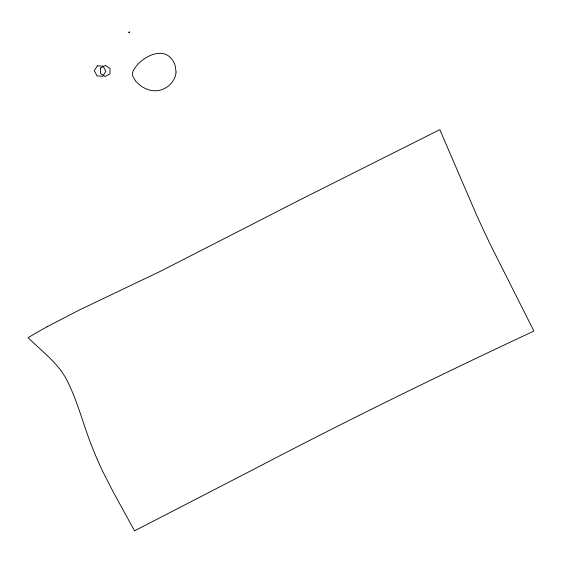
<?xml version="1.0" encoding="UTF-8"?>
<svg xmlns="http://www.w3.org/2000/svg" width="562" height="562" viewBox="0 0 562 562"><rect width="100%" height="100%" fill="white"/><g stroke="black" fill="none" stroke-linecap="round" stroke-linejoin="round"><path stroke-width="0.84" d="M100.598 67.946L100.443 73.474L105.101 76.481L109.92 73.966L110.082 68.445L105.424 65.431L100.598 67.946M176.039 72.041C175.843 77.071 173.166 81.722 169.506 85.059A23.857 23.4 66.2 0 1 165.235 88.136C159.383 91.564 152.007 91.564 145.923 88.754A29.983 29.407 67.9 0 1 140.971 86.014L135.709 81.321L132.794 76.151A8.634 8.465 62.4 0 1 132.569 72.393C137.641 59.2 162.13 44.307 172.576 60.204A20.583 20.211 66 0 1 175.225 65.803L176.039 72.041M97.317 65.838L94.29 70.742L97.036 75.94L102.811 76.235L105.839 71.346L103.092 66.14L97.317 65.838M47.039 326.782L43.33 328.847A113.447 19.958 -29.8 0 0 28.1 337.657C41.159 350.709 56.685 361.879 65.873 378.275C77.373 399.8 82.839 423.839 91.908 446.383A93.011 23.386 65.4 0 0 103.106 472.178L113.187 491.869L134.557 530.844L257.593 467.317C348.588 419.702 440.854 374.538 533.9 331.067L491.04 245.938A382.301 100.261 59.2 0 1 476.154 214.059L439.828 129.66L300.663 199.503L161.154 270.933L79.34 310.013L47.039 326.782M128.951 32.224L129.084 32.715L128.951 32.224M129.344 32.013L129.485 32.512L129.344 32.013"/></g></svg>
